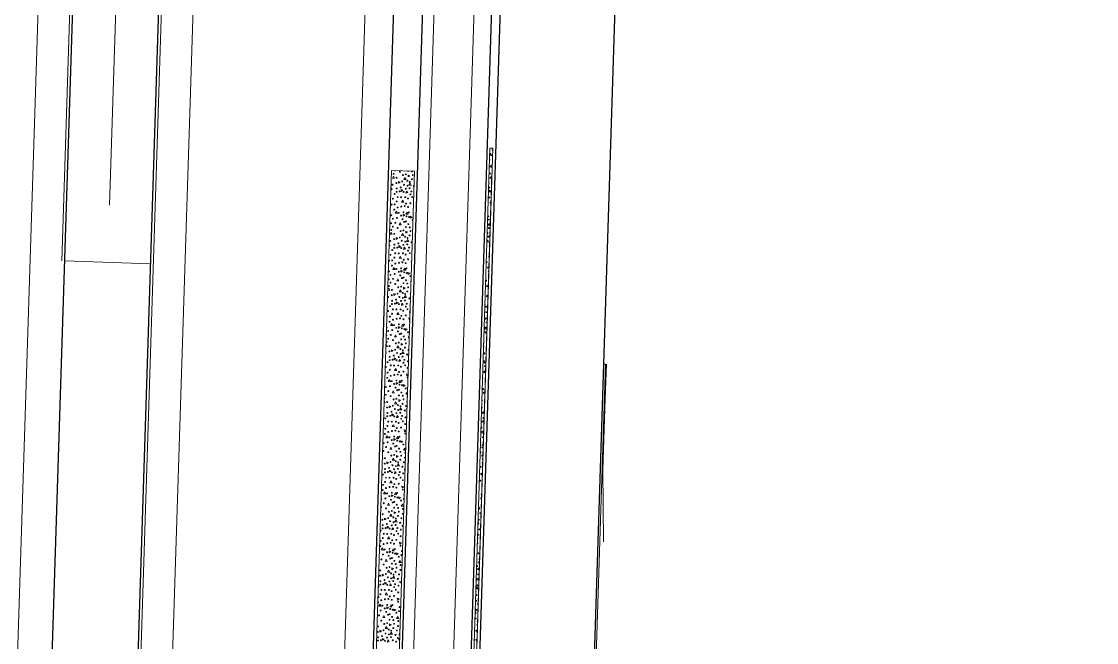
# Model space of a CAD drawing. Extents: x 2536801 to 2538856, y 7112140 to 7131569.
# Drawn here: x 2537887.4 to 2538262.4, y 7117990.2 to 7118207 of the extents above; entities that cross this region are included whole.
import ezdxf

# ---------------------------------------------------------------- set-up
doc = ezdxf.new("R2010")
doc.units = 0
doc.header["$LTSCALE"] = 100
doc.header["$MEASUREMENT"] = 0
for name, color, linetype, lineweight in [('D_BOC_FR', 3, 'Continuous', 13), ('D_CTB_1', 2, 'Continuous', 0), ('D_EOS_FR', 3, 'Continuous', 30), ('D_EOS_ML', 7, 'Continuous', 30), ('D_EOS_RMP', 1, 'Continuous', 30), ('D_EOT_ML', 7, 'Continuous', 13), ('D_EOT_RMP', 1, 'Continuous', 13), ('D_FOC_FR', 3, 'Continuous', 30), ('D_MBGF', 20, 'Continuous', 0), ('D_RIPRAP_1', 7, 'Continuous', 0)]:
    doc.layers.add(name, color=color, linetype=linetype, lineweight=lineweight)
doc.linetypes.add('mbgf', pattern='A,1,-0.5,[46,dgnlstyle-BGELINES.shx,S=0.008,R=0,X=0,Y=0],-0.5,1', length=3)

msp = doc.modelspace()

# ---------------------------------------------------------------- linework, layer by layer
at = {"layer": 'D_BOC_FR', "lineweight": 0}
for p, q in [((2538091.08, 7118087.42), (2538087.52, 7117975.59)), ((2538090.42, 7118087.44), (2538091.08, 7118087.42))]:
    msp.add_line(p, q, dxfattribs=at)
at = {"layer": 'D_CTB_1', "linetype": 'Continuous', "lineweight": 0, "ltscale": 0.025}
for p, q in [((2537901.46, 7118123.47), (2537911.97, 7118453.31)), ((2537889.54, 7116744.37), (2537937.91, 7118262.38)), ((2537918.09, 7118142.95), (2537921.91, 7118262.89)), ((2538024.52, 7118154.68), (2538016.26, 7117895.15)), ((2538051.51, 7118153.82), (2538045.19, 7117955.33)), ((2537902.46, 7118123.44), (2537932.45, 7118122.49))]:
    msp.add_line(p, q, dxfattribs=at)
at = {"layer": 'D_EOS_FR'}
for p, q in [((2538100.39, 7118400.47), (2538090.42, 7118087.44)), ((2538058.4, 7118338.58), (2538046.19, 7117955.3))]:
    msp.add_line(p, q, dxfattribs=at)
at = {"layer": 'D_EOS_ML'}
for p, q in [((2537858.55, 7116745.35), (2538220.42, 7128102.78)), ((2537888.54, 7116744.4), (2538250.41, 7128101.82)), ((2538005.14, 7117828.95), (2538037.33, 7118839.51))]:
    msp.add_line(p, q, dxfattribs=at)
at = {"layer": 'D_EOS_RMP'}
for p, q in [((2538033.42, 7118402.6), (2538017.25, 7117895.12)), ((2538057.41, 7118401.84), (2538041.24, 7117894.35))]:
    msp.add_line(p, q, dxfattribs=at)
at = {"layer": 'D_EOT_ML'}
for p, q in [((2537846.56, 7116745.74), (2538208.43, 7128103.16)), ((2537900.53, 7116744.02), (2538262.4, 7128101.44)), ((2537981.68, 7117406.69), (2538027.34, 7118839.83))]:
    msp.add_line(p, q, dxfattribs=at)
at = {"layer": 'D_EOT_RMP'}
for p, q in [((2538064.38, 7118808.98), (2538035.25, 7117894.55)), ((2538037.42, 7118402.47), (2538021.25, 7117894.99))]:
    msp.add_line(p, q, dxfattribs=at)
at = {"layer": 'D_FOC_FR'}
msp.add_line((2538090.42, 7118087.44), (2538086.85, 7117975.61), dxfattribs=at)
at = {"layer": 'D_MBGF', "linetype": 'mbgf', "lineweight": 13, "ltscale": 0.025}
for p, q in [((2538091.03, 7118075.41), (2538091.42, 7118087.41)), ((2538090.24, 7118050.42), (2538091.03, 7118075.41)), ((2538090.44, 7118025.43), (2538090.24, 7118050.44))]:
    msp.add_line(p, q, dxfattribs=at)
at = {"layer": 'D_RIPRAP_1', "color": 7, "lineweight": 0}
msp.add_line((2538016.26, 7117895.15), (2538024.53, 7118154.73), dxfattribs=at)
at = {"layer": 'D_RIPRAP_1', "color": 7, "linetype": 'Continuous', "lineweight": 0}
for p, q in [((2538048.54, 7118084.69), (2538049.16, 7118085.06)), ((2538049.08, 7118084.43), (2538048.54, 7118084.69)), ((2538049.16, 7118085.06), (2538049.08, 7118084.43))]:
    msp.add_line(p, q, dxfattribs=at)
at = {"layer": 'D_RIPRAP_1', "color": 7, "lineweight": 0, "flags": 128}
for points in [[(2538045.19, 7117955.33), (2538051.8, 7118162.82), (2538050.8, 7118162.85), (2538050.8, 7118162.85), (2538042.24, 7117894.33)], [(2538024.53, 7118154.73), (2538016.53, 7118154.99), (2538011.27, 7117989.91), (2538006.14, 7117828.92), (2538012.65, 7117828.72)]]:
    msp.add_lwpolyline(points, dxfattribs=at)
at = {"layer": 'D_RIPRAP_1', "color": 7, "linetype": 'Continuous', "lineweight": 0, "flags": 128}
for points in [[(2538050.73, 7118160.71), (2538051.06, 7118161.03), (2538051.22, 7118160.24), (2538050.72, 7118160.38)], [(2538051.46, 7118152.16), (2538050.77, 7118152.36), (2538051.36, 7118152.93), (2538051.47, 7118152.4)], [(2538050.05, 7118139.27), (2538050.48, 7118138.97), (2538050.03, 7118138.78)], [(2538049.76, 7118130.4), (2538050.12, 7118130.75), (2538050.28, 7118129.96), (2538049.75, 7118130.11)], [(2538023.5, 7118122.61), (2538023.41, 7118122.54), (2538023.37, 7118123.21), (2538023.52, 7118123.15)], [(2538050.42, 7118119.71), (2538050.2, 7118119.78), (2538050.43, 7118120.01)], [(2538023.3, 7118116.15), (2538023.14, 7118116.16), (2538023.31, 7118116.41)], [(2538015.2, 7118113.28), (2538015.59, 7118113.89), (2538015.92, 7118113.16), (2538015.19, 7118113.2)], [(2538049.06, 7118108.28), (2538049.29, 7118108.12), (2538049.05, 7118108.02)], [(2538022.88, 7118103.17), (2538022.59, 7118102.96), (2538022.56, 7118103.63), (2538022.89, 7118103.49)], [(2538048.8, 7118100.16), (2538049, 7118100.35), (2538049.16, 7118099.57), (2538048.78, 7118099.67)], [(2538022.67, 7118096.56), (2538022.33, 7118096.57), (2538022.69, 7118097.14)], [(2538049.74, 7118098.09), (2538049.55, 7118098.01), (2538049.67, 7118098.67), (2538049.75, 7118098.61)], [(2538014.58, 7118094.01), (2538014.77, 7118094.31), (2538015.11, 7118093.58), (2538014.57, 7118093.6)], [(2538049.46, 7118089.44), (2538049.26, 7118089.5), (2538049.47, 7118089.7)], [(2538022.26, 7118083.73), (2538021.78, 7118083.37), (2538021.75, 7118084.04), (2538022.27, 7118083.84)], [(2538022.05, 7118076.96), (2538021.52, 7118076.99), (2538021.96, 7118077.68), (2538022.06, 7118077.45)], [(2538013.97, 7118074.71), (2538014.3, 7118073.99), (2538013.95, 7118074.01)], [(2538048.76, 7118067.33), (2538048.35, 7118067.16), (2538048.47, 7118067.82), (2538048.76, 7118067.62)], [(2538047.63, 7118063.5), (2538048.2, 7118064.05), (2538048.36, 7118063.27), (2538047.63, 7118063.47)], [(2538047.49, 7118059.07), (2538047.72, 7118058.91), (2538047.48, 7118058.81)], [(2538048.49, 7118059), (2538048.14, 7118059.1), (2538048.5, 7118059.45)], [(2538013.33, 7118054.74), (2538013.49, 7118054.41), (2538013.32, 7118054.42)], [(2538021.42, 7118057.37), (2538020.7, 7118057.4), (2538021.14, 7118058.1), (2538021.43, 7118057.48)], [(2538046.8, 7118037.31), (2538047.07, 7118037.58), (2538047.23, 7118036.79), (2538046.79, 7118036.92)], [(2538046.64, 7118032.2), (2538046.76, 7118032.32), (2538046.92, 7118031.53), (2538046.62, 7118031.62)], [(2538047.19, 7118018.12), (2538046.78, 7118017.95), (2538046.9, 7118018.61), (2538047.2, 7118018.41)], [(2538019.99, 7118012.49), (2538019.88, 7118012.49), (2538020, 7118012.69)], [(2538045.9, 7118009.19), (2538046.4, 7118009.68), (2538046.56, 7118008.89), (2538045.9, 7118009.08)], [(2538046.49, 7117996.25), (2538046.21, 7117996.33), (2538046.5, 7117996.61)], [(2538019.37, 7117992.9), (2538019.06, 7117992.91), (2538019.39, 7117993.42)], [(2538046.32, 7117990.95), (2538045.89, 7117991.07), (2538046.34, 7117991.5)]]:
    msp.add_lwpolyline(points, dxfattribs=at)
for points in [[(2538051.57, 7118156.08), (2538050.82, 7118156.29), (2538051.41, 7118156.86)], [(2538017.55, 7118152.34), (2538016.77, 7118152.37), (2538017.21, 7118153.06)], [(2538021.56, 7118151.83), (2538020.79, 7118151.86), (2538021.23, 7118152.56)], [(2538022.31, 7118152.75), (2538022.27, 7118153.42), (2538022.89, 7118153.18)], [(2538018.93, 7118150.54), (2538018.89, 7118151.21), (2538019.51, 7118150.97)], [(2538019.86, 7118147.7), (2538019.83, 7118148.37), (2538020.44, 7118148.12)], [(2538023.3, 7118149.82), (2538022.52, 7118149.85), (2538022.96, 7118150.55)], [(2538051.04, 7118147.58), (2538050.38, 7118147.53), (2538050.75, 7118148.21)], [(2538020.77, 7118143.91), (2538020, 7118143.94), (2538020.43, 7118144.63)], [(2538022.17, 7118147.29), (2538021.53, 7118147.08), (2538021.74, 7118147.82)], [(2538018.57, 7118140.05), (2538017.79, 7118140.08), (2538018.23, 7118140.78)], [(2538020.59, 7118139.09), (2538020.55, 7118139.76), (2538021.17, 7118139.52)], [(2538022.31, 7118139.77), (2538021.53, 7118139.81), (2538021.97, 7118140.5)], [(2538023.05, 7118138.35), (2538023.01, 7118139.02), (2538023.63, 7118138.78)], [(2538016.74, 7118132.75), (2538015.96, 7118132.78), (2538016.4, 7118133.48)], [(2538019.89, 7118136.08), (2538019.11, 7118136.11), (2538019.55, 7118136.81)], [(2538021.49, 7118133.17), (2538021.46, 7118133.84), (2538022.07, 7118133.6)], [(2538050.84, 7118135.73), (2538050.09, 7118135.94), (2538050.68, 7118136.51)], [(2538018.12, 7118130.95), (2538018.08, 7118131.62), (2538018.7, 7118131.38)], [(2538020.75, 7118132.25), (2538019.97, 7118132.28), (2538020.41, 7118132.97)], [(2538022.48, 7118130.24), (2538021.71, 7118130.27), (2538022.15, 7118130.96)], [(2538019.05, 7118128.11), (2538019.01, 7118128.78), (2538019.63, 7118128.54)], [(2538021.35, 7118127.7), (2538020.72, 7118127.49), (2538020.92, 7118128.24)], [(2538019.96, 7118124.32), (2538019.18, 7118124.36), (2538019.62, 7118125.05)], [(2538017.76, 7118120.47), (2538016.98, 7118120.5), (2538017.42, 7118121.19)], [(2538019.78, 7118119.51), (2538019.74, 7118120.18), (2538020.36, 7118119.94)], [(2538021.5, 7118120.19), (2538020.72, 7118120.22), (2538021.16, 7118120.91)], [(2538022.24, 7118118.77), (2538022.2, 7118119.44), (2538022.82, 7118119.19)], [(2538019.07, 7118116.5), (2538018.3, 7118116.53), (2538018.74, 7118117.22)], [(2538017.3, 7118111.37), (2538017.27, 7118112.04), (2538017.88, 7118111.8)], [(2538019.94, 7118112.66), (2538019.16, 7118112.69), (2538019.6, 7118113.39)], [(2538020.68, 7118113.58), (2538020.65, 7118114.25), (2538021.26, 7118114.01)], [(2538021.67, 7118110.65), (2538020.89, 7118110.68), (2538021.33, 7118111.38)], [(2538018.24, 7118108.52), (2538018.2, 7118109.2), (2538018.82, 7118108.95)], [(2538020.54, 7118108.12), (2538019.91, 7118107.91), (2538020.11, 7118108.65)], [(2538019.15, 7118104.74), (2538018.37, 7118104.77), (2538018.81, 7118105.46)], [(2538016.94, 7118100.88), (2538016.17, 7118100.91), (2538016.61, 7118101.61)], [(2538018.96, 7118099.92), (2538018.93, 7118100.59), (2538019.54, 7118100.35)], [(2538020.69, 7118100.6), (2538019.91, 7118100.63), (2538020.35, 7118101.33)], [(2538021.42, 7118099.18), (2538021.39, 7118099.85), (2538022, 7118099.61)], [(2538018.26, 7118096.91), (2538017.48, 7118096.94), (2538017.92, 7118097.64)], [(2538016.49, 7118091.78), (2538016.46, 7118092.45), (2538017.07, 7118092.21)], [(2538019.13, 7118093.07), (2538018.35, 7118093.11), (2538018.79, 7118093.8)], [(2538019.87, 7118094), (2538019.83, 7118094.67), (2538020.45, 7118094.43)], [(2538017.42, 7118088.94), (2538017.39, 7118089.61), (2538018, 7118089.37)], [(2538019.73, 7118088.53), (2538019.09, 7118088.32), (2538019.3, 7118089.07)], [(2538020.86, 7118091.07), (2538020.08, 7118091.1), (2538020.52, 7118091.79)], [(2538018.33, 7118085.15), (2538017.56, 7118085.19), (2538018, 7118085.88)], [(2538016.13, 7118081.3), (2538015.35, 7118081.33), (2538015.79, 7118082.02)], [(2538018.15, 7118080.34), (2538018.11, 7118081.01), (2538018.73, 7118080.77)], [(2538019.87, 7118081.02), (2538019.09, 7118081.05), (2538019.53, 7118081.74)], [(2538017.45, 7118077.33), (2538016.67, 7118077.36), (2538017.11, 7118078.05)], [(2538020.61, 7118079.6), (2538020.57, 7118080.27), (2538021.19, 7118080.02)], [(2538018.31, 7118073.49), (2538017.54, 7118073.52), (2538017.97, 7118074.22)], [(2538019.06, 7118074.41), (2538019.02, 7118075.08), (2538019.64, 7118074.84)], [(2538015.68, 7118072.2), (2538015.64, 7118072.87), (2538016.26, 7118072.63)], [(2538016.61, 7118069.35), (2538016.57, 7118070.02), (2538017.19, 7118069.78)], [(2538018.91, 7118068.95), (2538018.28, 7118068.73), (2538018.48, 7118069.48)], [(2538020.04, 7118071.48), (2538019.27, 7118071.51), (2538019.71, 7118072.21)], [(2538048.11, 7118070.14), (2538048.23, 7118070.8), (2538048.78, 7118070.43)], [(2538017.52, 7118065.57), (2538016.74, 7118065.6), (2538017.18, 7118066.29)], [(2538015.32, 7118061.71), (2538014.54, 7118061.74), (2538014.98, 7118062.44)], [(2538019.06, 7118061.43), (2538018.28, 7118061.46), (2538018.72, 7118062.16)], [(2538020.97, 7118063.79), (2538020.93, 7118064.46), (2538021.55, 7118064.21)], [(2538016.64, 7118057.74), (2538015.86, 7118057.77), (2538016.3, 7118058.47)], [(2538017.34, 7118060.75), (2538017.3, 7118061.42), (2538017.92, 7118061.18)], [(2538019.8, 7118060.01), (2538019.76, 7118060.68), (2538020.38, 7118060.44)], [(2538017.5, 7118053.9), (2538016.72, 7118053.94), (2538017.16, 7118054.63)], [(2538018.24, 7118054.83), (2538018.21, 7118055.5), (2538018.82, 7118055.25)], [(2538014.87, 7118052.61), (2538014.83, 7118053.28), (2538015.45, 7118053.04)], [(2538019.23, 7118051.89), (2538018.45, 7118051.93), (2538018.89, 7118052.62)], [(2538015.8, 7118049.77), (2538015.76, 7118050.44), (2538016.38, 7118050.2)], [(2538018.1, 7118049.36), (2538017.47, 7118049.15), (2538017.67, 7118049.9)], [(2538016.71, 7118045.98), (2538015.93, 7118046.01), (2538016.37, 7118046.71)], [(2538020.16, 7118044.2), (2538020.12, 7118044.87), (2538020.74, 7118044.63)], [(2538014.5, 7118042.13), (2538013.73, 7118042.16), (2538014.17, 7118042.85)], [(2538016.52, 7118041.17), (2538016.49, 7118041.84), (2538017.1, 7118041.6)], [(2538018.25, 7118041.85), (2538017.47, 7118041.88), (2538017.91, 7118042.57)], [(2538018.98, 7118040.43), (2538018.95, 7118041.1), (2538019.56, 7118040.85)], [(2538015.82, 7118038.16), (2538015.05, 7118038.19), (2538015.49, 7118038.88)], [(2538017.43, 7118035.24), (2538017.39, 7118035.91), (2538018.01, 7118035.67)], [(2538020.67, 7118037.78), (2538019.89, 7118037.82), (2538020.33, 7118038.51)], [(2538014.05, 7118033.03), (2538014.02, 7118033.7), (2538014.63, 7118033.46)], [(2538016.69, 7118034.32), (2538015.91, 7118034.35), (2538016.35, 7118035.05)], [(2538018.42, 7118032.31), (2538017.64, 7118032.34), (2538018.08, 7118033.04)], [(2538014.98, 7118030.18), (2538014.95, 7118030.85), (2538015.56, 7118030.61)], [(2538017.29, 7118029.78), (2538016.65, 7118029.56), (2538016.86, 7118030.31)], [(2538015.9, 7118026.4), (2538015.12, 7118026.43), (2538015.56, 7118027.12)], [(2538019.34, 7118024.61), (2538019.31, 7118025.28), (2538019.92, 7118025.04)], [(2538013.69, 7118022.54), (2538012.91, 7118022.57), (2538013.35, 7118023.27)], [(2538015.71, 7118021.58), (2538015.68, 7118022.25), (2538016.29, 7118022.01)], [(2538017.43, 7118022.26), (2538016.66, 7118022.29), (2538017.1, 7118022.99)], [(2538018.17, 7118020.84), (2538018.13, 7118021.51), (2538018.75, 7118021.27)], [(2538015.01, 7118018.57), (2538014.23, 7118018.6), (2538014.67, 7118019.3)], [(2538019.86, 7118018.2), (2538019.08, 7118018.23), (2538019.52, 7118018.92)], [(2538013.24, 7118013.44), (2538013.2, 7118014.11), (2538013.82, 7118013.87)], [(2538015.87, 7118014.73), (2538015.1, 7118014.77), (2538015.54, 7118015.46)], [(2538016.62, 7118015.66), (2538016.58, 7118016.33), (2538017.2, 7118016.08)], [(2538017.61, 7118012.72), (2538016.83, 7118012.76), (2538017.27, 7118013.45)], [(2538014.17, 7118010.6), (2538014.13, 7118011.27), (2538014.75, 7118011.03)], [(2538016.48, 7118010.19), (2538015.84, 7118009.98), (2538016.05, 7118010.73)], [(2538046.28, 7118011.98), (2538046.4, 7118012.64), (2538046.95, 7118012.26)], [(2538015.08, 7118006.81), (2538014.31, 7118006.84), (2538014.74, 7118007.54)], [(2538018.53, 7118005.03), (2538018.49, 7118005.7), (2538019.11, 7118005.46)], [(2538012.88, 7118002.96), (2538012.1, 7118002.99), (2538012.54, 7118003.68)], [(2538014.9, 7118002), (2538014.86, 7118002.67), (2538015.48, 7118002.43)], [(2538016.62, 7118002.68), (2538015.84, 7118002.71), (2538016.28, 7118003.4)], [(2538017.36, 7118001.26), (2538017.32, 7118001.93), (2538017.94, 7118001.68)], [(2538045.66, 7118001.2), (2538045.78, 7118001.86), (2538046.33, 7118001.48)], [(2538014.2, 7117998.99), (2538013.42, 7117999.02), (2538013.86, 7117999.71)], [(2538019.04, 7117998.61), (2538018.26, 7117998.65), (2538018.7, 7117999.34)], [(2538012.43, 7117993.86), (2538012.39, 7117994.53), (2538013.01, 7117994.29)], [(2538015.06, 7117995.15), (2538014.28, 7117995.18), (2538014.72, 7117995.88)], [(2538015.8, 7117996.07), (2538015.77, 7117996.74), (2538016.38, 7117996.5)], [(2538013.36, 7117991.01), (2538013.32, 7117991.68), (2538013.94, 7117991.44)], [(2538015.66, 7117990.61), (2538015.03, 7117990.39), (2538015.23, 7117991.14)], [(2538016.79, 7117993.14), (2538016.02, 7117993.17), (2538016.46, 7117993.87)]]:
    msp.add_lwpolyline(points, close=True, dxfattribs=at)
at = {"layer": 'D_RIPRAP_1', "color": 7, "linetype": 'Continuous', "lineweight": 0}
for centre, radius in [((2538017.19, 7118153.85), 0.163), ((2538018.26, 7118152.51), 0.163), ((2538019.4, 7118154.58), 0.163), ((2538020.46, 7118153.43), 0.163), ((2538021.46, 7118153.68), 0.163), ((2538023.62, 7118151.96), 0.163), ((2538023.91, 7118153.44), 0.163), ((2538050.82, 7118153.96), 0.163), ((2538016.49, 7118148.47), 0.163), ((2538016.88, 7118150.04), 0.163), ((2538018.18, 7118150.63), 0.163), ((2538018.3, 7118148.73), 0.163), ((2538019.72, 7118149.14), 0.163), ((2538020.19, 7118151.22), 0.163), ((2538020.88, 7118150.07), 0.163), ((2538021.43, 7118148.65), 0.163), ((2538022.01, 7118151.45), 0.163), ((2538022.07, 7118149.72), 0.163), ((2538022.77, 7118148.8), 0.163), ((2538022.86, 7118151.04), 0.163), ((2538050.65, 7118149.08), 0.163), ((2538016.94, 7118145.17), 0.163), ((2538017.57, 7118146.83), 0.163), ((2538018.26, 7118147.58), 0.163), ((2538018.28, 7118144.21), 0.163), ((2538018.63, 7118145.71), 0.163), ((2538019.31, 7118147.71), 0.163), ((2538019.83, 7118145.68), 0.163), ((2538020.71, 7118147.52), 0.163), ((2538021.28, 7118145.69), 0.163), ((2538022.21, 7118145.25), 0.163), ((2538023.09, 7118146.66), 0.163), ((2538023.42, 7118147.69), 0.163), ((2538023.68, 7118145.76), 0.163), ((2538050.62, 7118145.6), 0.163), ((2538016.49, 7118143.1), 0.163), ((2538017.45, 7118141.39), 0.163), ((2538017.57, 7118143.2), 0.163), ((2538018.6, 7118142.1), 0.163), ((2538019.89, 7118142.41), 0.163), ((2538020.67, 7118140.46), 0.163), ((2538021.11, 7118142.56), 0.163), ((2538021.58, 7118143.46), 0.163), ((2538022.26, 7118142.25), 0.163), ((2538023.07, 7118143.6), 0.163), ((2538016.4, 7118139.38), 0.163), ((2538016.95, 7118138.17), 0.163), ((2538017.83, 7118136.79), 0.163), ((2538018.39, 7118138.48), 0.163), ((2538018.98, 7118140.23), 0.163), ((2538019.8, 7118139.26), 0.163), ((2538020.36, 7118138.01), 0.163), ((2538020.95, 7118137.05), 0.163), ((2538021.51, 7118137.24), 0.163), ((2538021.72, 7118139.05), 0.163), ((2538022.49, 7118140.4), 0.163), ((2538022.61, 7118138.78), 0.163), ((2538050.48, 7118137.87), 0.163), ((2538016.32, 7118136.62), 0.163), ((2538016.38, 7118134.26), 0.163), ((2538016.95, 7118135.45), 0.163), ((2538018.59, 7118134.99), 0.163), ((2538019.64, 7118133.85), 0.163), ((2538020.65, 7118134.09), 0.163), ((2538021.48, 7118135.28), 0.163), ((2538022.38, 7118136.28), 0.163), ((2538022.83, 7118135.16), 0.163), ((2538023.1, 7118133.86), 0.163), ((2538050.45, 7118134.9), 0.163), ((2538016.07, 7118130.45), 0.163), ((2538017.37, 7118131.05), 0.163), ((2538017.45, 7118132.92), 0.163), ((2538018.9, 7118129.56), 0.163), ((2538019.38, 7118131.63), 0.163), ((2538020.07, 7118130.48), 0.163), ((2538021.2, 7118131.86), 0.163), ((2538021.25, 7118130.14), 0.163), ((2538021.96, 7118129.22), 0.163), ((2538022.05, 7118131.46), 0.163), ((2538022.8, 7118132.38), 0.163), ((2538050.35, 7118131.96), 0.163), ((2538016.13, 7118125.59), 0.163), ((2538016.76, 7118127.24), 0.163), ((2538017.45, 7118127.99), 0.163), ((2538017.48, 7118129.14), 0.163), ((2538017.81, 7118126.13), 0.163), ((2538018.5, 7118128.12), 0.163), ((2538019.02, 7118126.09), 0.163), ((2538019.9, 7118127.93), 0.163), ((2538020.46, 7118126.11), 0.163), ((2538020.62, 7118129.06), 0.163), ((2538021.4, 7118125.67), 0.163), ((2538022.28, 7118127.08), 0.163), ((2538022.6, 7118128.1), 0.163), ((2538022.87, 7118126.17), 0.163), ((2538016.64, 7118121.81), 0.163), ((2538016.76, 7118123.62), 0.163), ((2538017.47, 7118124.62), 0.163), ((2538017.79, 7118122.51), 0.163), ((2538019.08, 7118122.83), 0.163), ((2538020.3, 7118122.97), 0.163), ((2538020.76, 7118123.87), 0.163), ((2538021.45, 7118122.66), 0.163), ((2538022.26, 7118124.01), 0.163), ((2538015.58, 7118119.8), 0.163), ((2538016.14, 7118118.59), 0.163), ((2538017.58, 7118118.89), 0.163), ((2538018.17, 7118120.64), 0.163), ((2538018.99, 7118119.68), 0.163), ((2538019.54, 7118118.42), 0.163), ((2538019.85, 7118120.87), 0.163), ((2538020.91, 7118119.47), 0.163), ((2538021.67, 7118120.82), 0.163), ((2538021.8, 7118119.2), 0.163), ((2538023.07, 7118118.13), 0.163), ((2538050.17, 7118121.13), 0.163), ((2538015.51, 7118117.04), 0.163), ((2538015.56, 7118114.68), 0.163), ((2538016.13, 7118115.87), 0.163), ((2538017.02, 7118117.2), 0.163), ((2538017.78, 7118115.41), 0.163), ((2538018.83, 7118114.26), 0.163), ((2538019.84, 7118114.51), 0.163), ((2538020.14, 7118117.46), 0.163), ((2538020.67, 7118115.7), 0.163), ((2538020.7, 7118117.65), 0.163), ((2538021.57, 7118116.7), 0.163), ((2538022.02, 7118115.57), 0.163), ((2538022.29, 7118114.27), 0.163), ((2538049.78, 7118114.64), 0.163), ((2538016.56, 7118111.46), 0.163), ((2538016.63, 7118113.34), 0.163), ((2538018.57, 7118112.05), 0.163), ((2538019.25, 7118110.9), 0.163), ((2538020.39, 7118112.28), 0.163), ((2538020.44, 7118110.55), 0.163), ((2538021.24, 7118111.87), 0.163), ((2538021.99, 7118112.79), 0.163), ((2538049.77, 7118111.19), 0.163), ((2538015.94, 7118107.66), 0.163), ((2538016.63, 7118108.41), 0.163), ((2538016.67, 7118109.56), 0.163), ((2538017.69, 7118108.54), 0.163), ((2538018.09, 7118109.97), 0.163), ((2538019.08, 7118108.35), 0.163), ((2538019.81, 7118109.48), 0.163), ((2538021.15, 7118109.63), 0.163), ((2538021.47, 7118107.49), 0.163), ((2538021.79, 7118108.52), 0.163), ((2538022.73, 7118110.39), 0.199), ((2538049.41, 7118107.47), 0.163), ((2538015.31, 7118106), 0.163), ((2538015.94, 7118104.03), 0.163), ((2538016.66, 7118105.04), 0.163), ((2538017, 7118106.54), 0.163), ((2538018.21, 7118106.51), 0.163), ((2538018.27, 7118103.24), 0.163), ((2538019.48, 7118103.38), 0.163), ((2538019.65, 7118106.52), 0.163), ((2538019.95, 7118104.29), 0.163), ((2538020.59, 7118106.08), 0.163), ((2538020.64, 7118103.08), 0.163), ((2538021.45, 7118104.43), 0.163), ((2538022.05, 7118106.59), 0.163), ((2538049.3, 7118103.32), 0.163), ((2538049.53, 7118105.57), 0.163), ((2538015.83, 7118102.22), 0.163), ((2538016.76, 7118099.31), 0.163), ((2538016.98, 7118102.93), 0.163), ((2538017.35, 7118101.06), 0.163), ((2538018.18, 7118100.09), 0.163), ((2538019.04, 7118101.29), 0.163), ((2538020.09, 7118099.88), 0.163), ((2538020.86, 7118101.23), 0.163), ((2538020.99, 7118099.61), 0.163), ((2538049.48, 7118100.14), 0.163), ((2538049.69, 7118101.98), 0.163), ((2538015.32, 7118099), 0.163), ((2538015.32, 7118096.28), 0.163), ((2538016.2, 7118097.62), 0.163), ((2538016.96, 7118095.82), 0.163), ((2538018.73, 7118098.84), 0.163), ((2538019.32, 7118097.88), 0.163), ((2538019.86, 7118096.11), 0.163), ((2538019.89, 7118098.07), 0.163), ((2538020.75, 7118097.11), 0.163), ((2538021.2, 7118095.99), 0.163), ((2538022.26, 7118098.54), 0.163), ((2538049.22, 7118098.53), 0.163), ((2538015.74, 7118091.88), 0.163), ((2538015.82, 7118093.75), 0.163), ((2538017.75, 7118092.46), 0.163), ((2538018.02, 7118094.68), 0.163), ((2538019.02, 7118094.92), 0.163), ((2538019.57, 7118092.69), 0.163), ((2538020.43, 7118092.29), 0.163), ((2538021.18, 7118093.21), 0.163), ((2538021.47, 7118094.68), 0.163), ((2538015.13, 7118088.07), 0.163), ((2538015.82, 7118088.82), 0.163), ((2538015.86, 7118089.97), 0.163), ((2538016.87, 7118088.95), 0.163), ((2538017.28, 7118090.39), 0.163), ((2538018.27, 7118088.76), 0.163), ((2538018.44, 7118091.31), 0.163), ((2538018.99, 7118089.89), 0.163), ((2538019.63, 7118090.97), 0.163), ((2538020.33, 7118090.05), 0.163), ((2538020.98, 7118088.93), 0.163), ((2538021.92, 7118090.8), 0.199), ((2538022.17, 7118088.43), 0.163), ((2538048.64, 7118088.49), 0.163), ((2538048.9, 7118091.15), 0.163), ((2538049.01, 7118087.98), 0.163), ((2538015.13, 7118084.45), 0.163), ((2538015.84, 7118085.45), 0.163), ((2538016.19, 7118086.96), 0.163), ((2538017.39, 7118086.92), 0.163), ((2538018.84, 7118086.94), 0.163), ((2538019.14, 7118084.7), 0.163), ((2538019.78, 7118086.5), 0.163), ((2538020.64, 7118084.84), 0.163), ((2538020.65, 7118087.91), 0.163), ((2538021.24, 7118087), 0.163), ((2538022.07, 7118086.08), 0.163), ((2538049.08, 7118086.72), 0.163), ((2538015.01, 7118082.64), 0.163), ((2538016.17, 7118083.34), 0.163), ((2538016.54, 7118081.47), 0.163), ((2538017.36, 7118080.51), 0.163), ((2538017.45, 7118083.66), 0.163), ((2538018.23, 7118081.7), 0.163), ((2538018.67, 7118083.8), 0.163), ((2538019.82, 7118083.49), 0.163), ((2538020.05, 7118081.65), 0.163), ((2538022.06, 7118082.8), 0.163), ((2538014.51, 7118076.7), 0.163), ((2538014.51, 7118079.42), 0.163), ((2538015.39, 7118078.03), 0.163), ((2538015.95, 7118079.72), 0.163), ((2538017.92, 7118079.25), 0.163), ((2538018.51, 7118078.29), 0.163), ((2538019.07, 7118078.48), 0.163), ((2538019.28, 7118080.3), 0.163), ((2538019.94, 7118077.53), 0.163), ((2538020.18, 7118080.03), 0.163), ((2538021.45, 7118078.96), 0.163), ((2538048.4, 7118078.74), 0.163), ((2538048.66, 7118077.44), 0.163), ((2538015.01, 7118074.17), 0.163), ((2538016.15, 7118076.24), 0.163), ((2538017.21, 7118075.09), 0.163), ((2538018.21, 7118075.34), 0.163), ((2538018.76, 7118073.11), 0.163), ((2538019.05, 7118076.53), 0.163), ((2538020.36, 7118073.62), 0.163), ((2538020.39, 7118076.4), 0.163), ((2538020.66, 7118075.1), 0.163), ((2538014.93, 7118072.29), 0.163), ((2538015.01, 7118069.24), 0.163), ((2538015.05, 7118070.39), 0.163), ((2538016.06, 7118069.37), 0.163), ((2538016.47, 7118070.8), 0.163), ((2538016.94, 7118072.88), 0.163), ((2538017.63, 7118071.73), 0.163), ((2538018.18, 7118070.31), 0.163), ((2538018.81, 7118071.38), 0.163), ((2538019.52, 7118070.46), 0.163), ((2538019.61, 7118072.7), 0.163), ((2538020.16, 7118069.35), 0.163), ((2538021.1, 7118071.22), 0.199), ((2538021.58, 7118072.77), 0.163), ((2538014.32, 7118068.49), 0.163), ((2538015.03, 7118065.87), 0.163), ((2538015.37, 7118067.37), 0.163), ((2538016.58, 7118067.34), 0.163), ((2538017.46, 7118069.18), 0.163), ((2538018.02, 7118067.35), 0.163), ((2538018.96, 7118066.91), 0.163), ((2538019.84, 7118068.32), 0.163), ((2538020.43, 7118067.41), 0.163), ((2538021.26, 7118066.49), 0.163), ((2538021.35, 7118068.85), 0.163), ((2538048.55, 7118068.61), 0.163), ((2538014.2, 7118063.05), 0.163), ((2538014.32, 7118064.86), 0.163), ((2538015.35, 7118063.76), 0.163), ((2538015.73, 7118061.88), 0.163), ((2538016.64, 7118064.07), 0.163), ((2538017.41, 7118062.12), 0.163), ((2538017.86, 7118064.21), 0.163), ((2538018.32, 7118065.12), 0.163), ((2538019.01, 7118063.91), 0.163), ((2538019.24, 7118062.06), 0.163), ((2538019.82, 7118065.26), 0.163), ((2538021.25, 7118063.21), 0.163), ((2538047.86, 7118065.21), 0.163), ((2538048.37, 7118061.87), 0.163), ((2538013.7, 7118059.83), 0.163), ((2538014.58, 7118058.45), 0.163), ((2538015.14, 7118060.14), 0.163), ((2538016.55, 7118060.92), 0.163), ((2538017.1, 7118059.67), 0.163), ((2538017.7, 7118058.71), 0.163), ((2538018.26, 7118058.9), 0.163), ((2538018.47, 7118060.71), 0.163), ((2538019.13, 7118057.94), 0.163), ((2538019.36, 7118060.44), 0.163), ((2538020.64, 7118059.37), 0.163), ((2538048.14, 7118058.33), 0.163), ((2538013.69, 7118057.11), 0.163), ((2538014.2, 7118054.58), 0.163), ((2538015.34, 7118056.65), 0.163), ((2538016.39, 7118055.51), 0.163), ((2538017.4, 7118055.75), 0.163), ((2538018.23, 7118056.94), 0.163), ((2538019.58, 7118056.82), 0.163), ((2538019.85, 7118055.51), 0.163), ((2538048.14, 7118055.48), 0.163), ((2538014.12, 7118052.71), 0.163), ((2538014.23, 7118050.8), 0.163), ((2538015.65, 7118051.22), 0.163), ((2538016.13, 7118053.29), 0.163), ((2538016.81, 7118052.14), 0.163), ((2538017.37, 7118050.72), 0.163), ((2538017.95, 7118053.52), 0.163), ((2538018, 7118051.8), 0.163), ((2538018.71, 7118050.88), 0.163), ((2538018.8, 7118053.12), 0.163), ((2538019.55, 7118054.04), 0.163), ((2538020.29, 7118051.63), 0.199), ((2538020.77, 7118053.19), 0.163), ((2538047.64, 7118051.58), 0.163), ((2538013.5, 7118048.9), 0.163), ((2538014.19, 7118049.65), 0.163), ((2538014.56, 7118047.79), 0.163), ((2538015.25, 7118049.78), 0.163), ((2538015.77, 7118047.75), 0.163), ((2538016.64, 7118049.59), 0.163), ((2538017.21, 7118047.77), 0.163), ((2538018.15, 7118047.33), 0.163), ((2538019.03, 7118048.74), 0.163), ((2538019.35, 7118049.76), 0.163), ((2538019.61, 7118047.83), 0.163), ((2538020.44, 7118046.91), 0.163), ((2538020.54, 7118049.26), 0.163), ((2538047.49, 7118046.71), 0.163), ((2538047.8, 7118049.07), 0.199), ((2538013.39, 7118043.47), 0.163), ((2538013.5, 7118045.28), 0.163), ((2538014.22, 7118046.28), 0.163), ((2538014.54, 7118044.17), 0.163), ((2538015.83, 7118044.49), 0.163), ((2538017.04, 7118044.63), 0.163), ((2538017.51, 7118045.53), 0.163), ((2538018.2, 7118044.32), 0.163), ((2538019.01, 7118045.67), 0.163), ((2538020.44, 7118043.63), 0.163), ((2538014.33, 7118040.55), 0.163), ((2538014.92, 7118042.3), 0.163), ((2538015.74, 7118041.34), 0.163), ((2538016.29, 7118040.08), 0.163), ((2538016.6, 7118042.53), 0.163), ((2538017.45, 7118039.31), 0.163), ((2538017.65, 7118041.13), 0.163), ((2538018.42, 7118042.48), 0.163), ((2538018.55, 7118040.86), 0.163), ((2538019.82, 7118039.79), 0.163), ((2538013.76, 7118038.86), 0.163), ((2538014.52, 7118037.07), 0.163), ((2538015.58, 7118035.92), 0.163), ((2538016.59, 7118036.17), 0.163), ((2538016.89, 7118039.12), 0.163), ((2538017.42, 7118037.36), 0.163), ((2538018.32, 7118038.36), 0.163), ((2538018.77, 7118037.23), 0.163), ((2538019.04, 7118035.93), 0.163), ((2538020.48, 7118036.89), 0.163), ((2538013.3, 7118033.12), 0.163), ((2538013.38, 7118035), 0.163), ((2538015.31, 7118033.71), 0.163), ((2538016, 7118032.56), 0.163), ((2538017.14, 7118033.94), 0.163), ((2538017.19, 7118032.21), 0.163), ((2538017.99, 7118033.53), 0.163), ((2538018.74, 7118034.45), 0.163), ((2538019.48, 7118032.05), 0.199), ((2538019.95, 7118033.6), 0.163), ((2538020.39, 7118035.16), 0.163), ((2538046.92, 7118033.09), 0.163), ((2538047.42, 7118035.39), 0.163), ((2538012.69, 7118029.32), 0.163), ((2538013.38, 7118030.07), 0.163), ((2538013.42, 7118031.22), 0.163), ((2538013.75, 7118028.2), 0.163), ((2538014.43, 7118030.2), 0.163), ((2538014.84, 7118031.63), 0.163), ((2538014.96, 7118028.17), 0.163), ((2538015.83, 7118030.01), 0.163), ((2538016.4, 7118028.18), 0.163), ((2538016.55, 7118031.14), 0.163), ((2538017.89, 7118031.29), 0.163), ((2538018.22, 7118029.15), 0.163), ((2538018.54, 7118030.18), 0.163), ((2538018.8, 7118028.24), 0.163), ((2538019.73, 7118029.68), 0.163), ((2538020.32, 7118030.95), 0.163), ((2538047.13, 7118029.73), 0.163), ((2538012.69, 7118025.69), 0.163), ((2538013.4, 7118026.7), 0.163), ((2538013.73, 7118024.59), 0.163), ((2538015.01, 7118024.9), 0.163), ((2538016.23, 7118025.04), 0.163), ((2538016.7, 7118025.95), 0.163), ((2538017.34, 7118027.74), 0.163), ((2538017.38, 7118024.74), 0.163), ((2538018.2, 7118026.09), 0.163), ((2538019.63, 7118027.32), 0.163), ((2538046.8, 7118027.85), 0.163), ((2538012.57, 7118023.88), 0.163), ((2538013.51, 7118020.97), 0.163), ((2538014.1, 7118022.71), 0.163), ((2538014.93, 7118021.75), 0.163), ((2538015.48, 7118020.5), 0.163), ((2538015.79, 7118022.95), 0.163), ((2538016.84, 7118021.54), 0.163), ((2538017.61, 7118022.89), 0.163), ((2538017.74, 7118021.27), 0.163), ((2538019.62, 7118024.04), 0.163), ((2538019.94, 7118020.77), 0.163), ((2538020.09, 7118022.19), 0.163), ((2538046.88, 7118021.34), 0.163), ((2538012.95, 7118019.28), 0.163), ((2538013.71, 7118017.48), 0.163), ((2538016.07, 7118019.54), 0.163), ((2538016.61, 7118017.77), 0.163), ((2538016.63, 7118019.73), 0.163), ((2538017.5, 7118018.77), 0.163), ((2538017.95, 7118017.65), 0.163), ((2538019.01, 7118020.2), 0.163), ((2538019.67, 7118017.3), 0.163), ((2538012.49, 7118013.54), 0.163), ((2538012.57, 7118015.41), 0.163), ((2538014.5, 7118014.12), 0.163), ((2538014.77, 7118016.34), 0.163), ((2538015.19, 7118012.97), 0.163), ((2538015.77, 7118016.58), 0.163), ((2538016.32, 7118014.35), 0.163), ((2538017.17, 7118013.95), 0.163), ((2538017.93, 7118014.87), 0.163), ((2538018.22, 7118016.34), 0.163), ((2538019.14, 7118014.02), 0.163), ((2538019.57, 7118015.58), 0.163), ((2538046.66, 7118015.88), 0.163), ((2538046.76, 7118014.04), 0.163), ((2538012.57, 7118010.48), 0.163), ((2538012.61, 7118011.63), 0.163), ((2538013.62, 7118010.61), 0.163), ((2538014.03, 7118012.05), 0.163), ((2538015.02, 7118010.42), 0.163), ((2538015.74, 7118011.55), 0.163), ((2538016.37, 7118012.63), 0.163), ((2538017.08, 7118011.71), 0.163), ((2538017.4, 7118009.57), 0.163), ((2538017.73, 7118010.59), 0.163), ((2538018.67, 7118012.46), 0.199), ((2538018.91, 7118010.09), 0.163), ((2538019.51, 7118011.37), 0.163), ((2538046.43, 7118010.18), 0.163), ((2538012.59, 7118007.11), 0.163), ((2538012.94, 7118008.62), 0.163), ((2538014.14, 7118008.58), 0.163), ((2538015.42, 7118005.46), 0.163), ((2538015.59, 7118008.6), 0.163), ((2538015.88, 7118006.36), 0.163), ((2538016.52, 7118008.16), 0.163), ((2538017.38, 7118006.5), 0.163), ((2538017.99, 7118008.66), 0.163), ((2538018.82, 7118007.74), 0.163), ((2538046.18, 7118006.79), 0.163), ((2538012.91, 7118005), 0.163), ((2538013.29, 7118003.13), 0.163), ((2538014.11, 7118002.17), 0.163), ((2538014.2, 7118005.32), 0.163), ((2538014.98, 7118003.36), 0.163), ((2538016.03, 7118001.96), 0.163), ((2538016.57, 7118005.15), 0.163), ((2538016.8, 7118003.31), 0.163), ((2538018.81, 7118004.46), 0.163), ((2538019.27, 7118002.6), 0.163), ((2538045.98, 7118004.85), 0.163), ((2538012.14, 7117999.69), 0.163), ((2538012.7, 7118001.38), 0.163), ((2538014.67, 7118000.91), 0.163), ((2538015.26, 7117999.95), 0.163), ((2538015.79, 7117998.19), 0.163), ((2538015.82, 7118000.14), 0.163), ((2538016.69, 7117999.19), 0.163), ((2538016.92, 7118001.69), 0.163), ((2538017.14, 7117998.06), 0.163), ((2538018.2, 7118000.62), 0.163), ((2538019.13, 7118001.18), 0.163), ((2538045.8, 7118000.57), 0.163), ((2538045.82, 7117998.66), 0.163), ((2538011.76, 7117995.83), 0.163), ((2538012.9, 7117997.9), 0.163), ((2538013.69, 7117994.54), 0.163), ((2538013.95, 7117996.75), 0.163), ((2538014.96, 7117997), 0.163), ((2538015.51, 7117994.77), 0.163), ((2538016.36, 7117994.36), 0.163), ((2538017.11, 7117995.28), 0.163), ((2538017.41, 7117996.76), 0.163), ((2538018.33, 7117994.43), 0.163), ((2538018.76, 7117995.99), 0.163), ((2538018.85, 7117997.72), 0.163), ((2538046.01, 7117994.34), 0.163), ((2538011.68, 7117993.95), 0.163), ((2538011.76, 7117990.9), 0.163), ((2538011.79, 7117992.05), 0.163), ((2538012.81, 7117991.03), 0.163), ((2538013.21, 7117992.46), 0.163), ((2538014.21, 7117990.84), 0.163), ((2538014.38, 7117993.39), 0.163), ((2538014.93, 7117991.97), 0.163), ((2538015.56, 7117993.04), 0.163), ((2538016.27, 7117992.12), 0.163), ((2538016.91, 7117991.01), 0.163), ((2538017.85, 7117992.88), 0.199), ((2538018.1, 7117990.51), 0.163), ((2538018.69, 7117991.78), 0.163)]:
    msp.add_circle(centre, radius, dxfattribs=at)
for centre, radius, start, end in [((2538051.66, 7118160.32), 0.163, 66.2391, 290.1111), ((2538051.73, 7118162.23), 0.163, 69.8696, 286.4805), ((2538050.67, 7118158.76), 0.163, 265.6253, 90.7249), ((2538017.76, 7118155.04), 0.163, 212.0897, 324.2605), ((2538022.3, 7118154.87), 0.163, 202.5285, 333.8216), ((2538023.64, 7118154.74), 0.163, 172.6335, 3.7167), ((2538016.23, 7118148.91), 0.163, 304.7114, 51.6388), ((2538024.36, 7118149.56), 0.199, 86.7965, 269.5537), ((2538050.44, 7118150.59), 0.163, 256.6875, 99.6627), ((2538051.51, 7118149.98), 0.163, 138.1372, 218.213), ((2538051.07, 7118143.79), 0.163, 38.4266, 317.9235), ((2538023.89, 7118137.71), 0.163, 51.6996, 304.6505), ((2538049.96, 7118133.24), 0.163, 230.1817, 126.1684), ((2538023.54, 7118129.97), 0.199, 11.506, 344.8441), ((2538015.68, 7118128.89), 0.163, 273.108, 83.2421), ((2538023.79, 7118127.6), 0.163, 140.8633, 215.4868), ((2538050.74, 7118128.73), 0.163, 98.5253, 257.8248), ((2538015.67, 7118123.51), 0.163, 201.0917, 155.2584), ((2538023.69, 7118125.25), 0.163, 129.1961, 227.1541), ((2538049.63, 7118123.01), 0.163, 230.8276, 125.5225), ((2538050.55, 7118124.92), 0.163, 74.4804, 281.8698), ((2538050.4, 7118118.08), 0.163, 99.0455, 257.3047), ((2538049.46, 7118116.56), 0.163, 208.918, 147.4321), ((2538015.26, 7118110.87), 0.163, 211.4167, 144.9334), ((2538023.21, 7118111.94), 0.163, 103.3942, 252.956), ((2538022.98, 7118108.02), 0.163, 66.938, 289.4122), ((2538050.17, 7118109.91), 0.163, 108.2505, 248.0997), ((2538014.86, 7118103.93), 0.163, 281.8554, 74.4947), ((2538022.88, 7118105.66), 0.163, 58.0929, 298.2572), ((2538014.77, 7118100.21), 0.163, 271.8039, 84.5462), ((2538022.87, 7118102.38), 0.163, 94.0389, 262.3112), ((2538014.7, 7118097.45), 0.163, 265.6951, 90.6551), ((2538014.75, 7118095.09), 0.163, 212.6767, 143.6735), ((2538022.39, 7118092.36), 0.163, 24.6582, 331.692), ((2538048.55, 7118093.63), 0.163, 284.0639, 72.2863), ((2538048.59, 7118094.96), 0.163, 284.5961, 71.754), ((2538049.68, 7118092.57), 0.163, 137.6102, 218.74), ((2538014.44, 7118091.28), 0.163, 286.9112, 69.4389), ((2538014.5, 7118086.41), 0.163, 191.3666, 164.9836), ((2538048.16, 7118082.71), 0.163, 298.3604, 57.9897), ((2538049.36, 7118082.33), 0.163, 136.8302, 219.52), ((2538013.94, 7118075.51), 0.163, 287.6544, 68.6958), ((2538022.01, 7118074.33), 0.163, 105.4431, 250.907), ((2538022.11, 7118076.06), 0.163, 120.4284, 235.9217), ((2538048.02, 7118074.79), 0.163, 258.4214, 97.9287), ((2538021.95, 7118070.12), 0.163, 133.4453, 222.9048), ((2538047.92, 7118072.22), 0.163, 265.284, 91.0661), ((2538013.69, 7118066.83), 0.163, 278.7758, 77.5743), ((2538047.82, 7118067.3), 0.163, 243.5747, 112.7754), ((2538021.57, 7118059.94), 0.163, 109.6492, 246.7009), ((2538021.71, 7118061.36), 0.163, 169.9655, 186.3847), ((2538047.45, 7118059.94), 0.163, 293.9214, 62.4287), ((2538021.2, 7118054.75), 0.163, 28.7759, 327.5742), ((2538021.29, 7118056.47), 0.163, 49.5727, 306.7775), ((2538047.52, 7118056.61), 0.163, 227.3133, 129.0369), ((2538048.32, 7118054.28), 0.163, 80.2086, 276.1416), ((2538021.13, 7118050.54), 0.163, 61.6146, 294.7356), ((2538048.28, 7118052.95), 0.163, 80.7245, 275.6256), ((2538012.89, 7118040.25), 0.163, 262.5854, 93.7648), ((2538020.75, 7118040.35), 0.163, 35.8496, 320.5005), ((2538020.9, 7118041.77), 0.163, 78.5137, 277.8364), ((2538047.75, 7118040.57), 0.163, 13.916, 342.4342), ((2538047.89, 7118042.04), 0.163, 67.1548, 289.1954), ((2538012.88, 7118037.53), 0.163, 231.3777, 124.9724), ((2538047.75, 7118034.11), 0.163, 106.4461, 249.904), ((2538047.65, 7118031.54), 0.163, 99.3928, 256.9574), ((2538046.42, 7118024.85), 0.163, 262.0355, 94.3146), ((2538046.5, 7118026.75), 0.163, 255.8166, 100.5336), ((2538047.55, 7118026.62), 0.163, 122.2576, 234.0926), ((2538012.07, 7118017.94), 0.163, 302.1334, 54.2167), ((2538046.3, 7118016.95), 0.163, 197.1385, 159.2117), ((2538046.06, 7118018.3), 0.163, 322.7732, 33.5769), ((2538047.18, 7118019.26), 0.163, 71.2999, 285.0502), ((2538047.25, 7118015.93), 0.163, 141.1467, 215.2035), ((2538011.88, 7118009.73), 0.163, 274.5658, 81.7844), ((2538019.99, 7118010.96), 0.163, 103.0107, 253.3394), ((2538011.88, 7118006.11), 0.163, 231.7041, 124.6461), ((2538045.81, 7118008.03), 0.163, 287.1004, 69.2497), ((2538011.76, 7118004.3), 0.163, 254.8918, 101.4584), ((2538046.57, 7118003.76), 0.163, 15.7021, 340.6481), ((2538019.45, 7117994.84), 0.163, 93.9562, 262.394), ((2538019.17, 7117991.37), 0.163, 23.8153, 332.5349), ((2538045.34, 7117991.19), 0.163, 265.7958, 90.5543)]:
    msp.add_arc(centre, radius, start, end, dxfattribs=at)

doc.saveas('drawing.dxf')
